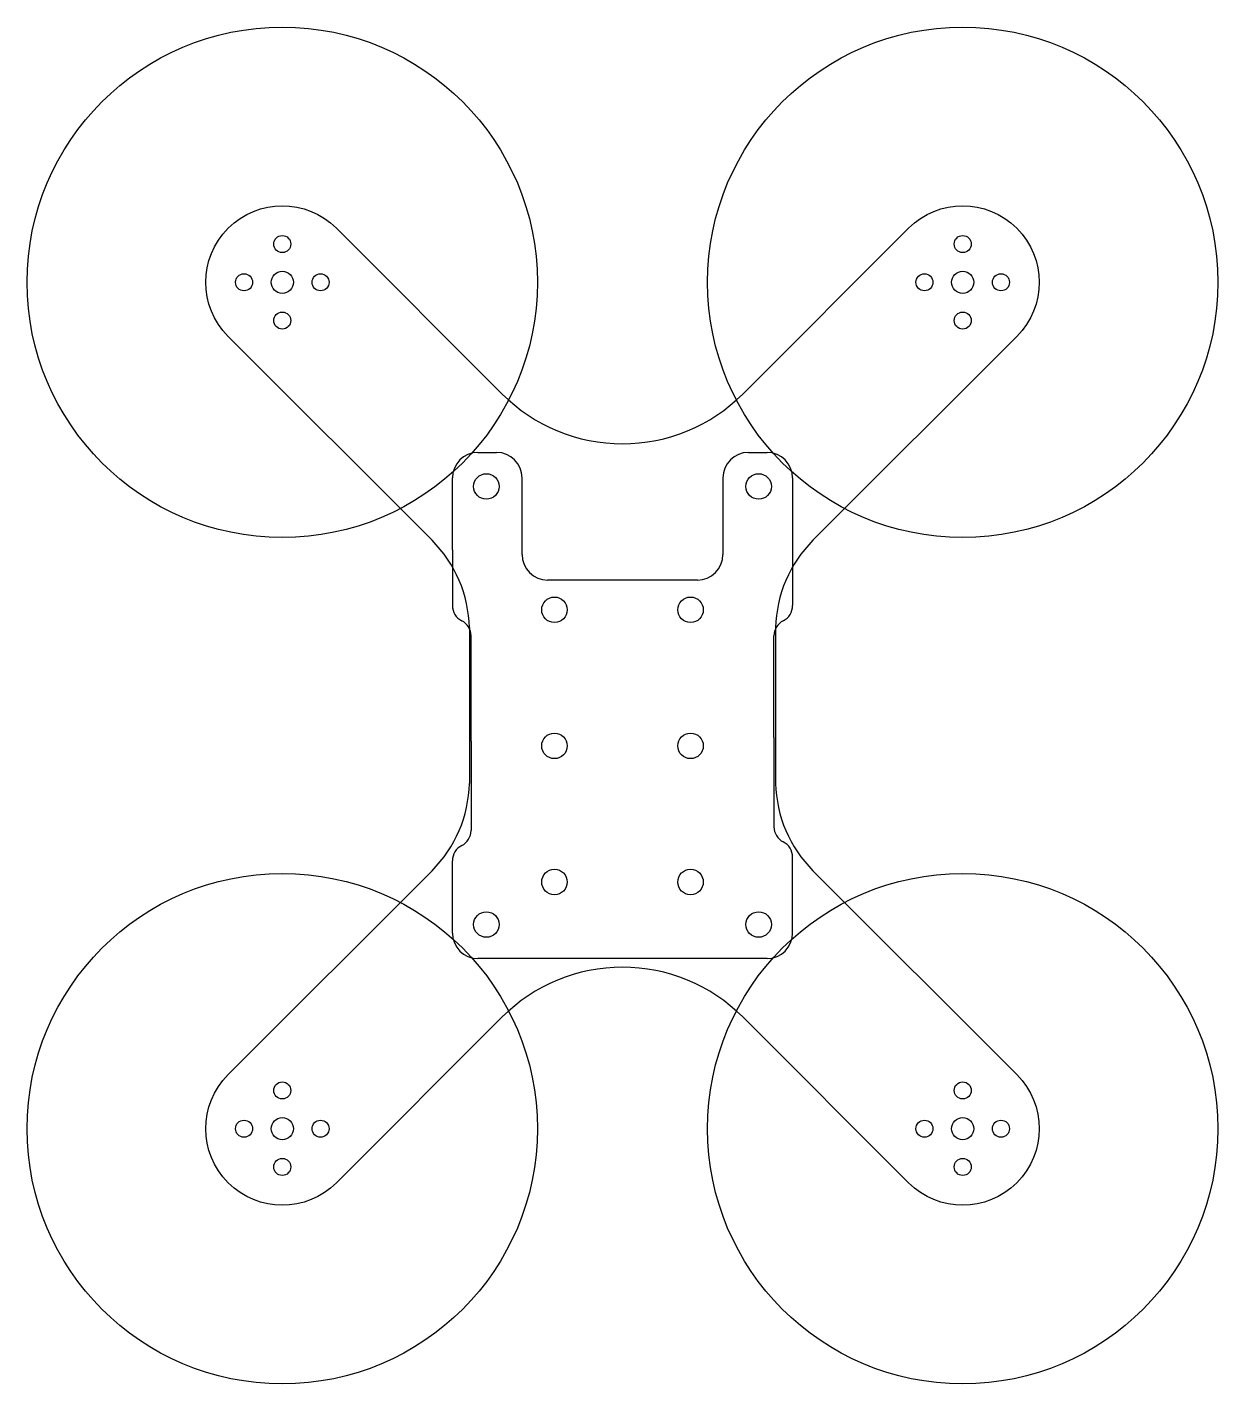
# Model space of a CAD drawing. Header units: millimetres. Extents: x -70 to 70, y -74 to 85.
import ezdxf

# ---------------------------------------------------------------- set-up
doc = ezdxf.new("R2010")
doc.units = ezdxf.units.MM
doc.layers.get('0').update_dxf_attribs({"lineweight": 25, "true_color": 0xffffff})
for name, color, linetype, lineweight, true_color in [('Frame ... 2 NoBands', 6, 'Continuous', 25, 0xff00ff), ('Frame ... 3 Holes ... 16mm Stack', 2, 'Continuous', 25, 0xffff00), ('Frame ... 3 Holes ... MainHoles', 18, 'Continuous', 25, 0x000000), ('Frame ... 3 Holes ... MainHoles ... Rotors', 18, 'Continuous', 25, 0x000000), ('TopPlate ... MainLines', 30, 'Continuous', 25, 0xff7f00)]:
    doc.layers.add(name, color=color, linetype=linetype, lineweight=lineweight, true_color=true_color)

# ---------------------------------------------------------------- blocks, each defined once
blk = doc.blocks.new('Frame V1')
at = {"layer": 'Frame ... 2 NoBands'}
for p, q in [((-18, 14.41), (-18, 3.91)), ((18, 14.41), (18, 3.91)), ((-18, 3.91), (-18, -3.91)), ((18, 3.91), (18, -3.91))]:
    blk.add_line(p, q, dxfattribs=at)
at = {"layer": 'Frame ... 2 NoBands', "flags": 128}
for points in [[(-18, 14.41, 0.192843), (-22.39, 24.67), (-46.36, 48.64, -1), (-33.64, 61.36), (-14.14, 41.87, 0.414214), (14.14, 41.87), (33.64, 61.36, -1), (46.36, 48.64), (22.39, 24.67, 0.192843), (18, 14.41)], [(18, -3.91, 0.192843), (22.39, -14.17), (46.36, -38.14, -1), (33.64, -50.86), (14.14, -31.37, 0.414214), (-14.14, -31.37), (-33.64, -50.86, -1), (-46.36, -38.14), (-22.39, -14.17, 0.192843), (-18, -3.91)]]:
    blk.add_lwpolyline(points, format="xyb", dxfattribs=at)
at = {"layer": 'Frame ... 3 Holes ... 16mm Stack'}
for centre in [(-8, 16.5), (8, 16.5), (-8, 0.5), (8, 0.5), (-8, -15.5), (8, -15.5)]:
    blk.add_circle(centre, 1.5, dxfattribs=at)
at = {"layer": 'Frame ... 3 Holes ... MainHoles', "linetype": 'Continuous'}
for centre in [(-40, 59.5), (40, 59.5), (-44.5, 55), (-35.5, 55), (35.5, 55), (44.5, 55), (-40, 50.5), (40, 50.5), (-40, -40), (40, -40), (-44.5, -44.5), (-35.5, -44.5), (35.5, -44.5), (44.5, -44.5), (-40, -49), (40, -49)]:
    blk.add_circle(centre, 1, dxfattribs=at)
at = {"layer": 'Frame ... 3 Holes ... MainHoles'}
for centre, radius in [((-40, 55), 1.3), ((40, 55), 1.3), ((-16, 31), 1.5), ((16, 31), 1.5), ((-16, -20.5), 1.5), ((16, -20.5), 1.5), ((-40, -44.5), 1.3), ((40, -44.5), 1.3)]:
    blk.add_circle(centre, radius, dxfattribs=at)
at = {"layer": 'Frame ... 3 Holes ... MainHoles ... Rotors', "color": 4, "true_color": 0x00ffff}
for centre in [(-40, 55), (40, 55), (-40, -44.5), (40, -44.5)]:
    blk.add_circle(centre, 30, dxfattribs=at)
at = {"layer": 'TopPlate ... MainLines'}
for p, q in [((-17, 35), (-14.8, 35)), ((14.8, 35), (17, 35)), ((-20, 23.54), (-20, 32)), ((-11.8, 23), (-11.8, 32)), ((11.8, 32), (11.8, 23)), ((20, 32), (20, 23.54)), ((-20, 23.54), (-20, 17)), ((20, 23.54), (20, 17)), ((8.8, 20), (-8.8, 20)), ((-17.8, 1.07), (-17.8, 13.43)), ((17.8, 1.5), (17.8, 13.43)), ((-17.8, 1.07), (-17.8, -9.43)), ((17.8, 1.5), (17.8, -9)), ((20, -21.5), (20, -12.57)), ((-20, -21.5), (-20, -13)), ((17, -24.5), (-17, -24.5))]:
    blk.add_line(p, q, dxfattribs=at)
for centre in [(-16, 31), (16, 31), (-16, -20.5), (16, -20.5)]:
    blk.add_circle(centre, 1.5, dxfattribs=at)
for centre, radius, start, end in [((-17, 32), 3, 90, 180), ((-14.8, 32), 3, 0, 90), ((14.8, 32), 3, 90, 180), ((17, 32), 3, 0, 90), ((-8.8, 23), 3, 180, 270), ((8.8, 23), 3, 270, 0), ((-18, 17), 2, 180, 243.2563), ((18, 17), 2, 296.7437, 0), ((-19.8, 13.43), 2, 0, 63.2563), ((19.8, 13.43), 2, 116.7437, 180), ((-19.8, -9.43), 2, 296.7437, 0), ((19.8, -9), 2, 180, 243.2563), ((18, -12.57), 2, 0, 63.2563), ((-18, -13), 2, 116.7437, 180), ((-17, -21.5), 3, 180, 270), ((17, -21.5), 3, 270, 0)]:
    blk.add_arc(centre, radius, start, end, dxfattribs=at)

msp = doc.modelspace()

# ---------------------------------------------------------------- block references
msp.add_blockref('Frame V1', (0, 0))

doc.saveas('drawing.dxf')
